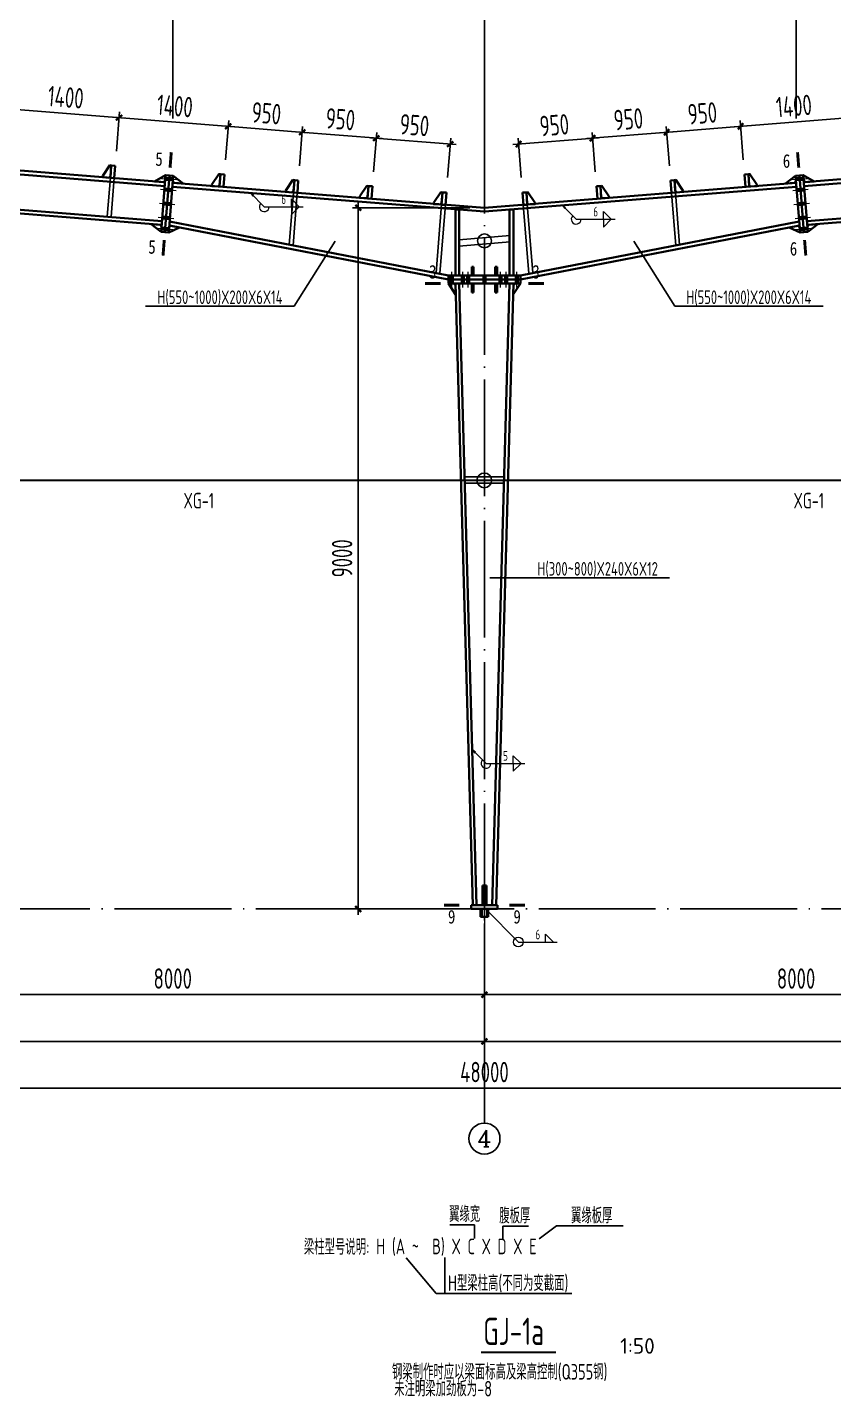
# Model space of a CAD drawing. Header units: millimetres. Extents: x 6950065 to 7140129, y 16284814 to 19754034.
# Drawn here: x 7027472 to 7048167, y 17945801 to 17980949 of the extents above; entities that cross this region are included whole.
import ezdxf
from ezdxf.enums import TextEntityAlignment as Align

# ---------------------------------------------------------------- set-up
doc = ezdxf.new("R2010")
doc.units = ezdxf.units.MM
doc.header["$LTSCALE"] = 1500
doc.header["$MEASUREMENT"] = 0
doc.linetypes.add('DOTE', pattern=[2.42, 2, -0.2, 0.02, -0.2])
doc.linetypes.add('线型6', pattern=[8.75, 5, -1.25, 1.25, -1.25])
doc.layers.get('Defpoints').update_dxf_attribs({"color": 1})
for name, color, linetype, lineweight in [('10', 7, 'Continuous', 35), ('111', 9, '线型6', 18), ('114', 2, 'Continuous', 18), ('116', 1, 'Continuous', 35), ('12', 2, 'Continuous', 35), ('14', 2, 'Continuous', 35), ('柱子', 3, 'Continuous', 35), ('焊缝标注', 9, 'Continuous', 18)]:
    doc.layers.add(name, color=color, linetype=linetype, lineweight=lineweight)
for name, color, linetype in [('AXIS', 3, 'Continuous'), ('BALCONY', 6, 'Continuous'), ('C型钢', 6, 'Continuous'), ('dim', 7, 'Continuous'), ('FRAMING', 2, 'Continuous'), ('THICK', 6, 'Continuous')]:
    doc.layers.add(name, color=color, linetype=linetype)
doc.styles.add('_TCH_AXIS', font='COMPLEX', dxfattribs={"bigfont": 'GBCBIG'})
doc.styles.add('FromPkpm', font='Pkpmeng', dxfattribs={"width": 0.7, "bigfont": 'hztxt'})
doc.styles.add('hztxt', font='Pkpmeng', dxfattribs={"width": 0.7, "bigfont": 'hztxt'})
doc.styles.add('TSSD_Dimension', font='Tssdeng.shx', dxfattribs={"width": 0.7, "bigfont": 'hztxt.shx'})
doc.styles.add('TSSD_REIN', font='tssdeng.shx', dxfattribs={"width": 0.7, "bigfont": 'tssdchn.shx'})
doc.styles.add('黑体', font='simhei.ttf', dxfattribs={"width": 0.8})
doc.dimstyles.new('TSSD_75_150', dxfattribs={"dimtxt": 525, "dimasz": 150, "dimexe": 150, "dimexo": 375, "dimgap": 150, "dimtad": 1, "dimdec": 0, "dimlfac": 0.5, "dimzin": 0, "dimdsep": 46, "dimtxsty": 'TSSD_Dimension', "dimblk": 'ARCHTICK', "dimblk1": 'ARCHTICK', "dimblk2": 'ARCHTICK', "dimcen": 0, "dimdle": 150, "dimclrt": 7, "dimadec": 0, "dimazin": 0, "dimtfac": 1, "dimtdec": 0, "dimtix": 1, "dimtmove": 2, "dimatfit": 3, "dimfxl": 0, "dimtolj": 1, "dimtzin": 0, "dimarcsym": 0})

# ---------------------------------------------------------------- blocks, each defined once
blk = doc.blocks.new('_ArchTick')
at = {"color": 0, "linetype": 'ByBlock', "const_width": 0.4}
blk.add_lwpolyline([(-0.5, -0.5), (0.5, 0.5)], dxfattribs=at)
blk = doc.blocks.new('*D327')
at = {"layer": 'Defpoints', "color": 0}
for p in [(6991204, 17957119), (7039204, 17957119), (7039204, 17954919)]:
    blk.add_point(p, dxfattribs=at)
at = {"layer": 'dim', "color": 0, "lineweight": -2}
for p, q in [((6991204, 17956744), (6991204, 17954769)), ((7039204, 17956744), (7039204, 17954769)), ((6991054, 17954919), (7039354, 17954919))]:
    blk.add_line(p, q, dxfattribs=at)
at = {"layer": 'dim', "color": 0, "lineweight": -2, "xscale": 150, "yscale": 150, "zscale": 150, "rotation": 180}
blk.add_blockref('_ArchTick', (6991204, 17954919), dxfattribs=at)
at = {"layer": 'dim', "color": 0, "lineweight": -2, "xscale": 150, "yscale": 150, "zscale": 150}
blk.add_blockref('_ArchTick', (7039204, 17954919), dxfattribs=at)
at = {"layer": 'dim', "color": 7, "insert": (7015204, 17955332), "char_height": 525, "attachment_point": 5, "style": 'TSSD_Dimension'}
blk.add_mtext('\\A1;24000', dxfattribs=at)
blk = doc.blocks.new('*D328')
at = {"layer": 'Defpoints', "color": 0}
for p in [(7039204, 17957119), (7087204, 17957119), (7087204, 17954919)]:
    blk.add_point(p, dxfattribs=at)
at = {"layer": 'dim', "color": 0, "lineweight": -2}
for p, q in [((7039204, 17956744), (7039204, 17954769)), ((7087204, 17956744), (7087204, 17954769)), ((7039054, 17954919), (7087354, 17954919))]:
    blk.add_line(p, q, dxfattribs=at)
at = {"layer": 'dim', "color": 0, "lineweight": -2, "xscale": 150, "yscale": 150, "zscale": 150, "rotation": 180}
blk.add_blockref('_ArchTick', (7039204, 17954919), dxfattribs=at)
at = {"layer": 'dim', "color": 0, "lineweight": -2, "xscale": 150, "yscale": 150, "zscale": 150}
blk.add_blockref('_ArchTick', (7087204, 17954919), dxfattribs=at)
at = {"layer": 'dim', "color": 7, "insert": (7063204, 17955332), "char_height": 525, "attachment_point": 5, "style": 'TSSD_Dimension'}
blk.add_mtext('\\A1;24000', dxfattribs=at)
blk = doc.blocks.new('*D329')
at = {"layer": 'Defpoints', "color": 0}
for p in [(6991204, 17956619), (7087204, 17956619), (7087204, 17953719)]:
    blk.add_point(p, dxfattribs=at)
at = {"layer": 'dim', "color": 0, "lineweight": -2}
for p, q in [((6991204, 17956244), (6991204, 17953569)), ((7087204, 17956244), (7087204, 17953569)), ((6991054, 17953719), (7087354, 17953719))]:
    blk.add_line(p, q, dxfattribs=at)
at = {"layer": 'dim', "color": 0, "lineweight": -2, "xscale": 150, "yscale": 150, "zscale": 150, "rotation": 180}
blk.add_blockref('_ArchTick', (6991204, 17953719), dxfattribs=at)
at = {"layer": 'dim', "color": 0, "lineweight": -2, "xscale": 150, "yscale": 150, "zscale": 150}
blk.add_blockref('_ArchTick', (7087204, 17953719), dxfattribs=at)
at = {"layer": 'dim', "color": 7, "insert": (7039204, 17954132), "char_height": 525, "attachment_point": 5, "style": 'TSSD_Dimension'}
blk.add_mtext('\\A1;48000', dxfattribs=at)
blk = doc.blocks.new('*D332')
at = {"layer": 'Defpoints', "color": 0}
for p in [(7035964, 17976319), (7039204, 17976319), (7039204, 17958319)]:
    blk.add_point(p, dxfattribs=at)
at = {"layer": 'dim', "color": 0, "lineweight": -2}
for p, q in [((7038829, 17976319), (7035814, 17976319)), ((7035964, 17958169), (7035964, 17976469)), ((7038829, 17958319), (7035814, 17958319))]:
    blk.add_line(p, q, dxfattribs=at)
at = {"layer": 'dim', "color": 0, "lineweight": -2, "xscale": 150, "yscale": 150, "zscale": 150}
for p, rotation in [((7035964, 17976319), 90), ((7035964, 17958319), 270)]:
    blk.add_blockref('_ArchTick', p, dxfattribs=dict(at, rotation=rotation))
at = {"layer": 'dim', "color": 7, "insert": (7035551, 17967319), "char_height": 525, "attachment_point": 5, "rotation": 90, "style": 'TSSD_Dimension'}
blk.add_mtext('\\A1;9000', dxfattribs=at)
blk = doc.blocks.new('*D335')
at = {"layer": 'Defpoints', "color": 0}
for p in [(7031204, 17981439), (7015204, 17978239), (7031204, 17978239)]:
    blk.add_point(p, dxfattribs=at)
at = {"layer": 'dim', "color": 0, "lineweight": -2}
for p, q in [((7015204, 17978614), (7015204, 17981589)), ((7031204, 17978614), (7031204, 17981589)), ((7015054, 17981439), (7031354, 17981439))]:
    blk.add_line(p, q, dxfattribs=at)
at = {"layer": 'dim', "color": 0, "lineweight": -2, "xscale": 150, "yscale": 150, "zscale": 150, "rotation": 180}
blk.add_blockref('_ArchTick', (7015204, 17981439), dxfattribs=at)
at = {"layer": 'dim', "color": 0, "lineweight": -2, "xscale": 150, "yscale": 150, "zscale": 150}
blk.add_blockref('_ArchTick', (7031204, 17981439), dxfattribs=at)
at = {"layer": 'dim', "color": 7, "insert": (7023204, 17981852), "char_height": 525, "attachment_point": 5, "style": 'TSSD_Dimension'}
blk.add_mtext('\\A1;8000', dxfattribs=at)
blk = doc.blocks.new('*D336')
at = {"layer": 'Defpoints', "color": 0}
for p in [(7039204, 17981439), (7031204, 17978239), (7039204, 17978239)]:
    blk.add_point(p, dxfattribs=at)
at = {"layer": 'dim', "color": 0, "lineweight": -2}
for p, q in [((7031204, 17978614), (7031204, 17981589)), ((7039204, 17978614), (7039204, 17981589)), ((7031054, 17981439), (7039354, 17981439))]:
    blk.add_line(p, q, dxfattribs=at)
at = {"layer": 'dim', "color": 0, "lineweight": -2, "xscale": 150, "yscale": 150, "zscale": 150, "rotation": 180}
blk.add_blockref('_ArchTick', (7031204, 17981439), dxfattribs=at)
at = {"layer": 'dim', "color": 0, "lineweight": -2, "xscale": 150, "yscale": 150, "zscale": 150}
blk.add_blockref('_ArchTick', (7039204, 17981439), dxfattribs=at)
at = {"layer": 'dim', "color": 7, "insert": (7035204, 17981852), "char_height": 525, "attachment_point": 5, "style": 'TSSD_Dimension'}
blk.add_mtext('\\A1;4000', dxfattribs=at)
blk = doc.blocks.new('*D337')
at = {"layer": 'Defpoints', "color": 0}
for p in [(7047204, 17981439), (7039204, 17978239), (7047204, 17978239)]:
    blk.add_point(p, dxfattribs=at)
at = {"layer": 'dim', "color": 0, "lineweight": -2}
for p, q in [((7039204, 17978614), (7039204, 17981589)), ((7047204, 17978614), (7047204, 17981589)), ((7039054, 17981439), (7047354, 17981439))]:
    blk.add_line(p, q, dxfattribs=at)
at = {"layer": 'dim', "color": 0, "lineweight": -2, "xscale": 150, "yscale": 150, "zscale": 150, "rotation": 180}
blk.add_blockref('_ArchTick', (7039204, 17981439), dxfattribs=at)
at = {"layer": 'dim', "color": 0, "lineweight": -2, "xscale": 150, "yscale": 150, "zscale": 150}
blk.add_blockref('_ArchTick', (7047204, 17981439), dxfattribs=at)
at = {"layer": 'dim', "color": 7, "insert": (7043204, 17981852), "char_height": 525, "attachment_point": 5, "style": 'TSSD_Dimension'}
blk.add_mtext('\\A1;4000', dxfattribs=at)
blk = doc.blocks.new('*D338')
at = {"layer": 'Defpoints', "color": 0}
for p in [(7063204, 17981439), (7047204, 17978239), (7063204, 17978239)]:
    blk.add_point(p, dxfattribs=at)
at = {"layer": 'dim', "color": 0, "lineweight": -2}
for p, q in [((7047204, 17978614), (7047204, 17981589)), ((7063204, 17978614), (7063204, 17981589)), ((7047054, 17981439), (7063354, 17981439))]:
    blk.add_line(p, q, dxfattribs=at)
at = {"layer": 'dim', "color": 0, "lineweight": -2, "xscale": 150, "yscale": 150, "zscale": 150, "rotation": 180}
blk.add_blockref('_ArchTick', (7047204, 17981439), dxfattribs=at)
at = {"layer": 'dim', "color": 0, "lineweight": -2, "xscale": 150, "yscale": 150, "zscale": 150}
blk.add_blockref('_ArchTick', (7063204, 17981439), dxfattribs=at)
at = {"layer": 'dim', "color": 7, "insert": (7055204, 17981852), "char_height": 525, "attachment_point": 5, "style": 'TSSD_Dimension'}
blk.add_mtext('\\A1;8000', dxfattribs=at)
blk = doc.blocks.new('gfgghhj')
at = {"layer": '12', "lineweight": 35, "ltscale": 100}
for p, q in [((5749076, 18591246), (5748976, 18591240)), ((5748976, 18591240), (5748995, 18590921)), ((5749095, 18590927), (5749076, 18591246)), ((5748995, 18590921), (5749095, 18590927))]:
    blk.add_line(p, q, dxfattribs=at)
blk.add_lwpolyline([(5749292, 18590979), (5749295, 18590939), (5749135, 18590929), (5749093, 18590967), (5749076, 18591246), (5749116, 18591249)], close=True, dxfattribs=at)
blk = doc.blocks.new('*D1372')
at = {"layer": 'Defpoints', "color": 0}
for p in [(7029825, 17978633), (7026927, 17977622), (7029726, 17977398)]:
    blk.add_point(p, dxfattribs=at)
at = {"layer": 'dim', "color": 0, "lineweight": -2}
for p, q in [((7026876, 17978869), (7029974, 17978621)), ((7026957, 17977996), (7027038, 17979006)), ((7029756, 17977772), (7029837, 17978782))]:
    blk.add_line(p, q, dxfattribs=at)
at = {"layer": 'dim', "color": 0, "lineweight": -2, "xscale": 150, "yscale": 150, "zscale": 150}
for p, rotation in [((7027026, 17978857), 175.4261031030002), ((7029825, 17978633), 355.4261031030002)]:
    blk.add_blockref('_ArchTick', p, dxfattribs=dict(at, rotation=rotation))
at = {"layer": 'dim', "color": 7, "insert": (7028458, 17979156), "char_height": 525, "attachment_point": 5, "rotation": 355.4261, "style": 'TSSD_Dimension'}
blk.add_mtext('\\A1;{\\W0.7;1400}', dxfattribs=at)
blk = doc.blocks.new('*D1373')
at = {"layer": 'Defpoints', "color": 0}
for p in [(7032627, 17978409), (7029726, 17977398), (7032529, 17977174)]:
    blk.add_point(p, dxfattribs=at)
at = {"layer": 'dim', "color": 0, "lineweight": -2}
for p, q in [((7029756, 17977772), (7029837, 17978782)), ((7029675, 17978645), (7032777, 17978397)), ((7032558, 17977548), (7032639, 17978558))]:
    blk.add_line(p, q, dxfattribs=at)
at = {"layer": 'dim', "color": 0, "lineweight": -2, "xscale": 150, "yscale": 150, "zscale": 150}
for p, rotation in [((7029825, 17978633), 175.4261031030002), ((7032627, 17978409), 355.4261031030002)]:
    blk.add_blockref('_ArchTick', p, dxfattribs=dict(at, rotation=rotation))
at = {"layer": 'dim', "color": 7, "insert": (7031259, 17978932), "char_height": 525, "attachment_point": 5, "rotation": 355.4261, "style": 'TSSD_Dimension'}
blk.add_mtext('\\A1;{\\W0.7;1400}', dxfattribs=at)
blk = doc.blocks.new('*D1374')
at = {"layer": 'Defpoints', "color": 0}
for p in [(7034525, 17978257), (7032529, 17977174), (7034426, 17977022)]:
    blk.add_point(p, dxfattribs=at)
at = {"layer": 'dim', "color": 0, "lineweight": -2}
for p, q in [((7032478, 17978421), (7034674, 17978245)), ((7032558, 17977548), (7032639, 17978558)), ((7034456, 17977396), (7034537, 17978406))]:
    blk.add_line(p, q, dxfattribs=at)
at = {"layer": 'dim', "color": 0, "lineweight": -2, "xscale": 150, "yscale": 150, "zscale": 150}
for p, rotation in [((7032627, 17978409), 175.4261031030002), ((7034525, 17978257), 355.4261031030002)]:
    blk.add_blockref('_ArchTick', p, dxfattribs=dict(at, rotation=rotation))
at = {"layer": 'dim', "color": 7, "insert": (7033609, 17978744), "char_height": 525, "attachment_point": 5, "rotation": 355.4261, "style": 'TSSD_Dimension'}
blk.add_mtext('\\A1;950', dxfattribs=at)
blk = doc.blocks.new('*D1375')
at = {"layer": 'Defpoints', "color": 0}
for p in [(7036426, 17978105), (7034426, 17977022), (7036327, 17976870)]:
    blk.add_point(p, dxfattribs=at)
at = {"layer": 'dim', "color": 0, "lineweight": -2}
for p, q in [((7034456, 17977396), (7034537, 17978406)), ((7034375, 17978269), (7036575, 17978093)), ((7036357, 17977244), (7036438, 17978254))]:
    blk.add_line(p, q, dxfattribs=at)
at = {"layer": 'dim', "color": 0, "lineweight": -2, "xscale": 150, "yscale": 150, "zscale": 150}
for p, rotation in [((7034525, 17978257), 175.4261031030002), ((7036426, 17978105), 355.4261031030002)]:
    blk.add_blockref('_ArchTick', p, dxfattribs=dict(at, rotation=rotation))
at = {"layer": 'dim', "color": 7, "insert": (7035508, 17978592), "char_height": 525, "attachment_point": 5, "rotation": 355.4261, "style": 'TSSD_Dimension'}
blk.add_mtext('\\A1;{\\W0.7;950}', dxfattribs=at)
blk = doc.blocks.new('*D1376')
at = {"layer": 'Defpoints', "color": 0}
for p in [(7038326, 17977953), (7036327, 17976870), (7038227, 17976718)]:
    blk.add_point(p, dxfattribs=at)
at = {"layer": 'dim', "color": 0, "lineweight": -2}
for p, q in [((7036276, 17978117), (7038476, 17977941)), ((7036357, 17977244), (7036438, 17978254)), ((7038257, 17977092), (7038338, 17978102))]:
    blk.add_line(p, q, dxfattribs=at)
at = {"layer": 'dim', "color": 0, "lineweight": -2, "xscale": 150, "yscale": 150, "zscale": 150}
for p, rotation in [((7036426, 17978105), 175.4261031030002), ((7038326, 17977953), 355.4261031030002)]:
    blk.add_blockref('_ArchTick', p, dxfattribs=dict(at, rotation=rotation))
at = {"layer": 'dim', "color": 7, "insert": (7037409, 17978440), "char_height": 525, "attachment_point": 5, "rotation": 355.4261, "style": 'TSSD_Dimension'}
blk.add_mtext('\\A1;{\\W0.7;950}', dxfattribs=at)
blk = doc.blocks.new('*D465')
at = {"layer": 'Defpoints', "color": 0}
for p in [(7023204, 17958319), (7039204, 17958319), (7039204, 17956119)]:
    blk.add_point(p, dxfattribs=at)
at = {"layer": 'dim', "color": 0, "lineweight": -2}
for p, q in [((7023204, 17957944), (7023204, 17955969)), ((7039204, 17957944), (7039204, 17955969)), ((7023054, 17956119), (7039354, 17956119))]:
    blk.add_line(p, q, dxfattribs=at)
at = {"layer": 'dim', "color": 0, "lineweight": -2, "xscale": 150, "yscale": 150, "zscale": 150, "rotation": 180}
blk.add_blockref('_ArchTick', (7023204, 17956119), dxfattribs=at)
at = {"layer": 'dim', "color": 0, "lineweight": -2, "xscale": 150, "yscale": 150, "zscale": 150}
blk.add_blockref('_ArchTick', (7039204, 17956119), dxfattribs=at)
at = {"layer": 'dim', "color": 7, "insert": (7031204, 17956532), "char_height": 525, "attachment_point": 5, "style": 'TSSD_Dimension'}
blk.add_mtext('\\A1;8000', dxfattribs=at)
blk = doc.blocks.new('*D466')
at = {"layer": 'Defpoints', "color": 0}
for p in [(7039204, 17958319), (7055204, 17958319), (7055204, 17956119)]:
    blk.add_point(p, dxfattribs=at)
at = {"layer": 'dim', "color": 0, "lineweight": -2}
for p, q in [((7039204, 17957944), (7039204, 17955969)), ((7055204, 17957944), (7055204, 17955969)), ((7039054, 17956119), (7055354, 17956119))]:
    blk.add_line(p, q, dxfattribs=at)
at = {"layer": 'dim', "color": 0, "lineweight": -2, "xscale": 150, "yscale": 150, "zscale": 150, "rotation": 180}
blk.add_blockref('_ArchTick', (7039204, 17956119), dxfattribs=at)
at = {"layer": 'dim', "color": 0, "lineweight": -2, "xscale": 150, "yscale": 150, "zscale": 150}
blk.add_blockref('_ArchTick', (7055204, 17956119), dxfattribs=at)
at = {"layer": 'dim', "color": 7, "insert": (7047204, 17956532), "char_height": 525, "attachment_point": 5, "style": 'TSSD_Dimension'}
blk.add_mtext('\\A1;8000', dxfattribs=at)
blk = doc.blocks.new('*D1385')
at = {"layer": 'Defpoints', "color": 0}
for p in [(7045780, 17978409), (7048681, 17977398), (7045879, 17977174)]:
    blk.add_point(p, dxfattribs=at)
at = {"layer": 'dim', "color": 0, "lineweight": -2}
for p, q in [((7048651, 17977772), (7048571, 17978782)), ((7048732, 17978645), (7045630, 17978397)), ((7045849, 17977548), (7045768, 17978558))]:
    blk.add_line(p, q, dxfattribs=at)
at = {"layer": 'dim', "color": 0, "lineweight": -2, "xscale": 150, "yscale": 150, "zscale": 150}
for p, rotation in [((7048583, 17978633), 4.573896896044616), ((7045780, 17978409), 184.5738968960446)]:
    blk.add_blockref('_ArchTick', p, dxfattribs=dict(at, rotation=rotation))
at = {"layer": 'dim', "color": 7, "insert": (7047148, 17978932), "char_height": 525, "attachment_point": 5, "rotation": 4.5739, "style": 'TSSD_Dimension'}
blk.add_mtext('\\A1;{\\W0.7;1400}', dxfattribs=at)
blk = doc.blocks.new('*D1386')
at = {"layer": 'Defpoints', "color": 0}
for p in [(7043883, 17978257), (7043981, 17977022), (7045879, 17977174)]:
    blk.add_point(p, dxfattribs=at)
at = {"layer": 'dim', "color": 0, "lineweight": -2}
for p, q in [((7045929, 17978421), (7043733, 17978245)), ((7043951, 17977396), (7043871, 17978406)), ((7045849, 17977548), (7045768, 17978558))]:
    blk.add_line(p, q, dxfattribs=at)
at = {"layer": 'dim', "color": 0, "lineweight": -2, "xscale": 150, "yscale": 150, "zscale": 150}
for p, rotation in [((7043883, 17978257), 184.5738968960446), ((7045780, 17978409), 4.573896896044616)]:
    blk.add_blockref('_ArchTick', p, dxfattribs=dict(at, rotation=rotation))
at = {"layer": 'dim', "color": 7, "insert": (7044798, 17978744), "char_height": 525, "attachment_point": 5, "rotation": 4.5739, "style": 'TSSD_Dimension'}
blk.add_mtext('\\A1;950', dxfattribs=at)
blk = doc.blocks.new('*D1377')
at = {"layer": 'Defpoints', "color": 0}
for p in [(7041981, 17978105), (7043981, 17977022), (7042080, 17976870)]:
    blk.add_point(p, dxfattribs=at)
at = {"layer": 'dim', "color": 0, "lineweight": -2}
for p, q in [((7043951, 17977396), (7043871, 17978406)), ((7044032, 17978269), (7041832, 17978093)), ((7042050, 17977244), (7041969, 17978254))]:
    blk.add_line(p, q, dxfattribs=at)
at = {"layer": 'dim', "color": 0, "lineweight": -2, "xscale": 150, "yscale": 150, "zscale": 150}
for p, rotation in [((7043883, 17978257), 4.573896896044616), ((7041981, 17978105), 184.5738968960446)]:
    blk.add_blockref('_ArchTick', p, dxfattribs=dict(at, rotation=rotation))
at = {"layer": 'dim', "color": 7, "insert": (7042899, 17978592), "char_height": 525, "attachment_point": 5, "rotation": 4.5739, "style": 'TSSD_Dimension'}
blk.add_mtext('\\A1;{\\W0.7;950}', dxfattribs=at)
blk = doc.blocks.new('*D1378')
at = {"layer": 'Defpoints', "color": 0}
for p in [(7040081, 17977953), (7040180, 17976718), (7042080, 17976870)]:
    blk.add_point(p, dxfattribs=at)
at = {"layer": 'dim', "color": 0, "lineweight": -2}
for p, q in [((7042131, 17978117), (7039932, 17977941)), ((7040150, 17977092), (7040069, 17978102)), ((7042050, 17977244), (7041969, 17978254))]:
    blk.add_line(p, q, dxfattribs=at)
at = {"layer": 'dim', "color": 0, "lineweight": -2, "xscale": 150, "yscale": 150, "zscale": 150}
for p, rotation in [((7040081, 17977953), 184.5738968960446), ((7041981, 17978105), 4.573896896044616)]:
    blk.add_blockref('_ArchTick', p, dxfattribs=dict(at, rotation=rotation))
at = {"layer": 'dim', "color": 7, "insert": (7040998, 17978440), "char_height": 525, "attachment_point": 5, "rotation": 4.5739, "style": 'TSSD_Dimension'}
blk.add_mtext('\\A1;{\\W0.7;950}', dxfattribs=at)

msp = doc.modelspace()

# ---------------------------------------------------------------- hatches: boundary and pattern name
at = {"layer": '焊缝标注'}
for points in [[(7033197.6, 17976699.4), (7033257.5, 17976617.9), (7033278.8, 17976639.1)], [(7041205.6, 17976379.1), (7041265.5, 17976297.6), (7041286.7, 17976318.8)], [(7038892.1, 17962408.5), (7038952, 17962327), (7038973.3, 17962348.1)], [(7039228.6, 17958319.2), (7039288.5, 17958237.8), (7039309.7, 17958258.9)]]:
    msp.add_hatch(color=256, dxfattribs=at).paths.add_polyline_path(points)

# ---------------------------------------------------------------- linework, layer by layer
at = {"color": 3, "lineweight": 35, "ltscale": 100}
for p, q in [((7015303.6, 17978231.2), (7031004.2, 17976975.2)), ((7015303.6, 17978130.9), (7030996.2, 17976875.5)), ((7047402.9, 17976975.2), (7063103.6, 17978231.3)), ((7047410.9, 17976875.5), (7063103.6, 17978130.9)), ((7015303.6, 17977228.1), (7030924.5, 17975978.4)), ((7015303.6, 17977127.7), (7030916.5, 17975878.7)), ((7031203.6, 17976959.2), (7039203.6, 17976319.2)), ((7039203.6, 17976319.2), (7047203.6, 17976959.2)), ((7047482.7, 17975978.4), (7063103.6, 17977228.1)), ((7047490.7, 17975878.7), (7063103.6, 17977127.7)), ((7031195.6, 17976859.6), (7039203.6, 17976218.9)), ((7039203.6, 17976218.9), (7047211.6, 17976859.6)), ((7031115.9, 17975862.8), (7038277.6, 17974474.2)), ((7031123.9, 17975963.1), (7038277.6, 17974576.1)), ((7040129.6, 17974576.1), (7047283.3, 17975963.1)), ((7040129.6, 17974474.2), (7047291.3, 17975862.7)), ((7038903.6, 17958419.2), (7038457.6, 17974376.1)), ((7038457.6, 17974376.1), (7038557.6, 17974376.1)), ((7039003.6, 17958419.2), (7038557.6, 17974376.1)), ((7039403.5, 17958419.2), (7039849.6, 17974376.1)), ((7039503.6, 17958419.2), (7039949.6, 17974376.1)), ((7039849.6, 17974376.1), (7039949.6, 17974376.1))]:
    msp.add_line(p, q, dxfattribs=at)
for p, q in [((7038547.6, 17975495.8), (7039860.5, 17975610)), ((7038547.6, 17975332.8), (7039860.5, 17975447))]:
    msp.add_line(p, q)
for points in [[(7038674.8, 17969414.1), (7039735, 17969414.1)], [(7038674.8, 17969253), (7039731.3, 17969253)]]:
    msp.add_lwpolyline(points)
for centre, radius in [((7039206.9, 17975467.6), 178.1), ((7039199.5, 17969319.2), 189)]:
    msp.add_circle(centre, radius)
at = {"layer": '10', "lineweight": 25, "const_width": 75}
for points in [[(7031166.1, 17977744.7), (7031134.2, 17977346)], [(7047241.1, 17977744.7), (7047273, 17977346)], [(7030953.8, 17975091.2), (7030985.7, 17975489.9)], [(7047453.2, 17975093.2), (7047421.3, 17975491.9)], [(7037677.6, 17974376.1), (7038077.6, 17974376.1)], [(7040729.6, 17974376.1), (7040329.6, 17974376.1)], [(7038163.6, 17958419.2), (7038563.6, 17958419.2)], [(7040243.6, 17958419.2), (7039843.6, 17958419.2)]]:
    msp.add_lwpolyline(points, dxfattribs=at)
at = {"layer": '111', "lineweight": 18, "ltscale": 100}
msp.add_line((7039203.6, 17958619.2), (7039203.6, 17953119.2), dxfattribs=at)
at = {"layer": '114', "lineweight": 18, "ltscale": 100}
for p, q in [((7030911.7, 17977072.9), (7031310.4, 17977041)), ((7047096.7, 17977041), (7047495.4, 17977072.9)), ((7030889.4, 17976793.8), (7031288.1, 17976761.9)), ((7047119, 17976761.9), (7047517.8, 17976793.8)), ((7030860.7, 17976434.9), (7031259.4, 17976403)), ((7047147.8, 17976403), (7047546.5, 17976434.9)), ((7030832, 17976076.1), (7031230.7, 17976044.2)), ((7047176.4, 17976044.8), (7047575.1, 17976076.7)), ((7030809.6, 17975797), (7031208.4, 17975765.1)), ((7047198.8, 17975765.1), (7047597.5, 17975797)), ((7038367.6, 17974276.1), (7038367.6, 17974676.1)), ((7038647.6, 17974276.1), (7038647.6, 17974676.1)), ((7038787.6, 17974276.1), (7038787.6, 17974676.1)), ((7039203.6, 17974276.1), (7039203.6, 17974676.1)), ((7039619.6, 17974276.1), (7039619.6, 17974676.1)), ((7039759.6, 17974276.1), (7039759.6, 17974676.1)), ((7040039.6, 17974276.1), (7040039.6, 17974676.1))]:
    msp.add_line(p, q, dxfattribs=at)
at = {"layer": '114', "color": 1, "lineweight": 70, "ltscale": 100}
for p, q in [((7031011.4, 17977064.9), (7031210.8, 17977049)), ((7047196.4, 17977049), (7047395.8, 17977064.9)), ((7030989.1, 17976785.8), (7031188.4, 17976769.9)), ((7047218.7, 17976769.9), (7047418.1, 17976785.8)), ((7030960.4, 17976426.9), (7031159.7, 17976411)), ((7047247.4, 17976411), (7047446.8, 17976427)), ((7030931.7, 17976068.1), (7031131, 17976052.1)), ((7047276.1, 17976052.8), (7047475.5, 17976068.7)), ((7030909.3, 17975789), (7031108.7, 17975773)), ((7047298.5, 17975773), (7047497.8, 17975789)), ((7038367.6, 17974376.1), (7038367.6, 17974576.1)), ((7038647.6, 17974376.1), (7038647.6, 17974576.1)), ((7038787.6, 17974376.1), (7038787.6, 17974576.1)), ((7039203.6, 17974376.1), (7039203.6, 17974576.1)), ((7039619.6, 17974376.1), (7039619.6, 17974576.1)), ((7039759.6, 17974376.1), (7039759.6, 17974576.1)), ((7040039.6, 17974376.1), (7040039.6, 17974576.1))]:
    msp.add_line(p, q, dxfattribs=at)
at = {"layer": '116', "lineweight": 35, "ltscale": 100}
for p, q in [((7039103.6, 17958319.2), (7039103.6, 17958119.2)), ((7039133.6, 17958319.2), (7039133.6, 17958119.2)), ((7039273.6, 17958319.2), (7039273.6, 17958119.2)), ((7039303.6, 17958319.2), (7039303.6, 17958119.2)), ((7039103.6, 17958119.2), (7039303.6, 17958119.2))]:
    msp.add_line(p, q, dxfattribs=at)
at = {"layer": '14', "lineweight": 35, "ltscale": 100}
for p, q in [((7030735.1, 17976996.7), (7031018.6, 17977154.6)), ((7030964.4, 17976978.4), (7030735.1, 17976996.7)), ((7030902, 17975697.3), (7031018.6, 17977154.6)), ((7031007.4, 17977015.1), (7030964.4, 17976978.4)), ((7031118.3, 17977146.6), (7031001.7, 17975689.3)), ((7031001.7, 17975689.3), (7031118.3, 17977146.6)), ((7031018.6, 17977154.6), (7031007.4, 17977015.1)), ((7031018.6, 17977154.6), (7031118.3, 17977146.6)), ((7031217.9, 17977138.7), (7031101.3, 17975681.3)), ((7031118.3, 17977146.6), (7031217.9, 17977138.7)), ((7031206.8, 17976999.1), (7031217.9, 17977138.7)), ((7031243.5, 17976956.1), (7031206.8, 17976999.1)), ((7031217.9, 17977138.7), (7031472.7, 17976937.7)), ((7031472.7, 17976937.7), (7031243.5, 17976956.1)), ((7046934.4, 17976937.7), (7047189.2, 17977138.7)), ((7047163.7, 17976956.1), (7046934.4, 17976937.7)), ((7047200.4, 17976999.1), (7047163.7, 17976956.1)), ((7047189.2, 17977138.7), (7047288.9, 17977146.6)), ((7047305.7, 17975683.3), (7047189.2, 17977138.7)), ((7047189.2, 17977138.7), (7047200.4, 17976999.1)), ((7047288.9, 17977146.6), (7047388.6, 17977154.6)), ((7047288.9, 17977146.6), (7047405.3, 17975691.3)), ((7047405.3, 17975691.3), (7047288.9, 17977146.6)), ((7047388.6, 17977154.6), (7047505, 17975699.3)), ((7047399.7, 17977015.1), (7047388.6, 17977154.6)), ((7047388.6, 17977154.6), (7047672.1, 17976996.7)), ((7047442.8, 17976978.4), (7047399.7, 17977015.1)), ((7047672.1, 17976996.7), (7047442.8, 17976978.4)), ((7038457.6, 17974576.1), (7038457.6, 17976278.6)), ((7038457.6, 17976278.6), (7038557.6, 17976270.6)), ((7038557.6, 17976270.6), (7038557.6, 17974576.1)), ((7039849.6, 17976270.6), (7039949.6, 17976278.6)), ((7039849.6, 17974576.1), (7039849.6, 17976270.6)), ((7039949.6, 17976278.6), (7039949.6, 17974576.1)), ((7030902.1, 17975699.3), (7030647.4, 17975900.2)), ((7030647.4, 17975900.2), (7030876.6, 17975881.9)), ((7030876.6, 17975881.9), (7030913.3, 17975838.8)), ((7031112.7, 17975822.9), (7031155.1, 17975855.1)), ((7031155.1, 17975855.1), (7031380.9, 17975811.4)), ((7047026.2, 17975811.4), (7047252, 17975855.1)), ((7047252, 17975855.1), (7047294.5, 17975822.9)), ((7047493.9, 17975838.8), (7047530.5, 17975881.9)), ((7047759.8, 17975900.2), (7047505, 17975699.3)), ((7047530.5, 17975881.9), (7047759.8, 17975900.2)), ((7031001.7, 17975689.3), (7030902, 17975697.3)), ((7030913.3, 17975838.8), (7030902.1, 17975699.3)), ((7031101.3, 17975681.3), (7031001.7, 17975689.3)), ((7031101.5, 17975683.3), (7031112.7, 17975822.9)), ((7031380.9, 17975811.4), (7031101.5, 17975683.3)), ((7047305.7, 17975683.3), (7047026.2, 17975811.4)), ((7047294.5, 17975822.9), (7047305.7, 17975683.3)), ((7047405.3, 17975691.3), (7047305.7, 17975683.3)), ((7047505, 17975699.3), (7047405.3, 17975691.3)), ((7047505, 17975699.3), (7047493.9, 17975838.8)), ((7038877.6, 17974576.1), (7038877.6, 17974806.1)), ((7038877.6, 17974806.1), (7038927.6, 17974806.1)), ((7038927.6, 17974806.1), (7038927.6, 17974576.1)), ((7039529.6, 17974806.1), (7039479.6, 17974806.1)), ((7039479.6, 17974806.1), (7039479.6, 17974576.1)), ((7039529.6, 17974576.1), (7039529.6, 17974806.1)), ((7038277.6, 17974576.1), (7040129.6, 17974576.1)), ((7038277.6, 17974476.1), (7038277.6, 17974576.1)), ((7040129.6, 17974476.1), (7038277.6, 17974476.1)), ((7038277.6, 17974476.1), (7040129.6, 17974476.1)), ((7038277.6, 17974376.1), (7038277.6, 17974476.1)), ((7038557.6, 17974576.1), (7038457.6, 17974576.1)), ((7038927.6, 17974576.1), (7038877.6, 17974576.1)), ((7039479.6, 17974576.1), (7039529.6, 17974576.1)), ((7039949.6, 17974576.1), (7039849.6, 17974576.1)), ((7040129.6, 17974576.1), (7040129.6, 17974476.1)), ((7040129.6, 17974476.1), (7040129.6, 17974376.1)), ((7040129.6, 17974376.1), (7038277.6, 17974376.1)), ((7038465.4, 17974096.2), (7038277.6, 17974376.1)), ((7038277.6, 17974376.1), (7038417.6, 17974376.1)), ((7038417.6, 17974376.1), (7038458.7, 17974336.1)), ((7038458.7, 17974336.1), (7038465.4, 17974096.2)), ((7038877.6, 17974376.1), (7038877.6, 17974146.1)), ((7038927.6, 17974376.1), (7038877.6, 17974376.1)), ((7038877.6, 17974146.1), (7038927.6, 17974146.1)), ((7038927.6, 17974146.1), (7038927.6, 17974376.1)), ((7039479.6, 17974146.1), (7039479.6, 17974376.1)), ((7039479.6, 17974376.1), (7039529.6, 17974376.1)), ((7039529.6, 17974146.1), (7039479.6, 17974146.1)), ((7039529.6, 17974376.1), (7039529.6, 17974146.1)), ((7040129.6, 17974376.1), (7039941.8, 17974096.2)), ((7039941.8, 17974096.2), (7039948.5, 17974336.1)), ((7039948.5, 17974336.1), (7039989.6, 17974376.1)), ((7039989.6, 17974376.1), (7040129.6, 17974376.1)), ((7039153.6, 17958419.2), (7039153.6, 17958919.2)), ((7039153.6, 17958919.2), (7039253.6, 17958919.2)), ((7039253.6, 17958919.2), (7039253.6, 17958419.2)), ((7038863.6, 17958319.2), (7038863.6, 17958419.2)), ((7038863.6, 17958419.2), (7039543.6, 17958419.2)), ((7039543.6, 17958319.2), (7038863.6, 17958319.2)), ((7039253.6, 17958419.2), (7039153.6, 17958419.2)), ((7039543.6, 17958419.2), (7039543.6, 17958319.2))]:
    msp.add_line(p, q, dxfattribs=at)
at = {"layer": 'AXIS'}
msp.add_line((7039203.6, 17956823.9), (7039203.6, 17952823.9), dxfattribs=at)
msp.add_circle((7039203.6, 17952423.9), 400, dxfattribs=at)
at = {"layer": 'BALCONY'}
for p, q in [((7034318, 17973795.4, -3.6), (7035368.7, 17975463.5)), ((7044089.1, 17973795.4, -3.6), (7043038.4, 17975463.5)), ((7034318, 17973795.4, -3.6), (7030505.7, 17973795.4, -3.6)), ((7044089.1, 17973795.4, -3.6), (7047901.4, 17973795.4, -3.6)), ((7039340.7, 17966822.8), (7043952.4, 17966822.8))]:
    msp.add_line(p, q, dxfattribs=at)
at = {"layer": 'C型钢', "color": 8, "linetype": 'DOTE'}
for points in [[(7039203.6, 17958023.9), (7039203.6, 17981439.2)], [(6991203.6, 17969319.2), (7087103.4, 17969319.2)], [(6989778.1, 17958319.2), (7091852.1, 17958319.2)]]:
    msp.add_lwpolyline(points, dxfattribs=at)
at = {"layer": 'C型钢', "color": 3}
for points in [[(7029603, 17977092.7), (7029523.3, 17976096.5)], [(7029702.7, 17977085.3), (7029622.9, 17976088.5)], [(7034301.2, 17976710.8), (7034193.7, 17975367.9)], [(7034400.9, 17976703.5), (7034292.5, 17975348.7)], [(7044006.3, 17976703.5), (7044114.7, 17975348.7)], [(7044106, 17976710.8), (7044213.4, 17975367.9)], [(7038104.9, 17976407.2), (7037964.3, 17974648.8)], [(7038204.7, 17976399.8), (7038063, 17974629.6)], [(7040202.5, 17976399.8), (7040344.1, 17974629.6)], [(7040302.2, 17976407.2), (7040442.9, 17974648.8)]]:
    msp.add_lwpolyline(points, dxfattribs=at)
at = {"layer": 'FRAMING', "linetype": 'DOTE', "const_width": 50}
msp.add_lwpolyline([(6992412.1, 17969319.2), (7086095.1, 17969319.2)], dxfattribs=at)
at = {"layer": 'THICK'}
for p, q in [((7038946, 17950211.5), (7038316, 17950211.5)), ((7038946, 17949861.5), (7038946, 17950211.5)), ((7039673, 17950176.5), (7040338, 17950176.5)), ((7039673, 17949826.5), (7039673, 17950176.5)), ((7040607.2, 17949850.7), (7041050.6, 17950185.7)), ((7041050.6, 17950185.7), (7042761.6, 17950185.7)), ((7037191.1, 17949361.5), (7037963.1, 17948443.5)), ((7038188.1, 17949373.5), (7038188.1, 17948443.5)), ((7037963.1, 17948443.5), (7041447.1, 17948443.5))]:
    msp.add_line(p, q, dxfattribs=at)
at = {"layer": '柱子', "color": 7, "const_width": 45, "elevation": 200}
msp.add_lwpolyline([(7039115.4, 17946936.4), (7041037.5, 17946936.4)], dxfattribs=at)
at = {"layer": '焊缝标注', "lineweight": 18, "ltscale": 100}
for p, q in [((7033197.6, 17976699.4), (7033550.2, 17976344.9)), ((7033550.2, 17976344.9), (7034550.2, 17976344.9)), ((7034250.2, 17976544.9), (7034450.2, 17976344.9)), ((7034250.2, 17976344.9), (7034250.2, 17976544.9)), ((7034250.2, 17976144.9), (7034450.2, 17976344.9)), ((7034250.2, 17976344.9), (7034250.2, 17976144.9)), ((7041205.6, 17976379.1), (7041558.2, 17976024.6)), ((7042258.2, 17976224.6), (7042458.2, 17976024.6)), ((7042258.2, 17976024.6), (7042258.2, 17976224.6)), ((7041558.2, 17976024.6), (7042558.2, 17976024.6)), ((7042258.2, 17975824.6), (7042458.2, 17976024.6)), ((7042258.2, 17976024.6), (7042258.2, 17975824.6)), ((7038892.1, 17962408.5), (7039244.7, 17962053.9)), ((7039944.7, 17962253.9), (7040144.7, 17962053.9)), ((7039944.7, 17962053.9), (7039944.7, 17962253.9)), ((7039244.7, 17962053.9), (7040244.7, 17962053.9)), ((7039944.7, 17961853.9), (7040144.7, 17962053.9)), ((7039944.7, 17962053.9), (7039944.7, 17961853.9)), ((7039228.6, 17958319.2), (7040074.7, 17957468.4)), ((7040774.7, 17957668.4), (7040974.7, 17957468.4)), ((7040774.7, 17957468.4), (7040774.7, 17957668.4)), ((7040074.7, 17957468.4), (7041074.7, 17957468.4))]:
    msp.add_line(p, q, dxfattribs=at)
at = {"layer": '焊缝标注', "linetype": 'Continuous'}
for points in [[(7033197.6, 17976699.4), (7033257.5, 17976617.9), (7033278.8, 17976639.1)], [(7041205.6, 17976379.1), (7041265.5, 17976297.6), (7041286.7, 17976318.8)], [(7038892.1, 17962408.5), (7038952, 17962327), (7038973.3, 17962348.1)], [(7039228.6, 17958319.2), (7039288.5, 17958237.8), (7039309.7, 17958258.9)]]:
    msp.add_lwpolyline(points, close=True, dxfattribs=at)
at = {"layer": '焊缝标注', "lineweight": 18, "ltscale": 100}
msp.add_circle((7040074.7, 17957468.4), 125, dxfattribs=at)
for centre, start in [((7033550.2, 17976344.9), 134.84026), ((7041558.2, 17976024.6), 134.84026), ((7039244.7, 17962053.9), 134.84032)]:
    msp.add_arc(centre, 125, start, 0, dxfattribs=at)

# ---------------------------------------------------------------- block references
at = {"layer": 'C型钢', "color": 3, "xscale": -1, "rotation": 359.2012012932389}
for p in [(12518958.7, -692182.7), (12521761.4, -692406.9), (12523658.7, -692558.7), (12525560, -692710.8), (12527459.2, -692873.5)]:
    msp.add_blockref('gfgghhj', p, dxfattribs=at)
at = {"layer": 'C型钢', "color": 3, "rotation": 0.798798706761127}
for p in [(1554748.5, -692558.7), (1556645.8, -692406.9), (1550947.9, -692873.5), (1552847.1, -692710.8)]:
    msp.add_blockref('gfgghhj', p, dxfattribs=at)

# ---------------------------------------------------------------- texts
at = {"layer": '10', "lineweight": 25, "style": '黑体', "width": 0.8}
for s, p in [('5', (7030851.1, 17977569.3)), ('6', (7046958, 17977521.4)), ('5', (7030670.7, 17975314.5)), ('6', (7047138.2, 17975268.6)), ('3', (7037877.6, 17974676.1)), ('3', (7040529.6, 17974676.1)), ('9', (7038363.6, 17958119.2)), ('9', (7040043.6, 17958119.2))]:
    msp.add_text(s, height=350, dxfattribs=at).set_placement(p, align=Align.MIDDLE_CENTER)
at = {"layer": 'AXIS', "color": 7, "style": '_TCH_AXIS', "width": 1.125}
msp.add_text('4', height=425.2, dxfattribs=at).set_placement((7039021.4, 17952211.3), (7039385.8, 17952211.3), align=Align.FIT)
at = {"layer": 'BALCONY', "style": 'TSSD_Dimension', "width": 0.7}
for s, p in [('H(550~1000)X200X6X14', (7032416.6, 17974023.5, -3.6)), ('H(550~1000)X200X6X14', (7045990.6, 17974023.5, -3.6)), ('H(300~800)X240X6X12', (7042111.7, 17967050.8))]:
    msp.add_text(s, height=350, dxfattribs=at).set_placement(p, align=Align.MIDDLE)
at = {"layer": 'BALCONY', "style": 'TSSD_REIN', "width": 0.7}
for p in [(7031479.3, 17968601.7, 2180), (7047137.7, 17968601.7, 2180)]:
    msp.add_text('XG-1', height=400, dxfattribs=at).set_placement(p)
at = {"layer": 'THICK', "style": 'TSSD_REIN', "width": 0.7}
for s, p in [('翼缘宽', (7038298, 17950285.5)), ('腹板厚', (7039584.4, 17950246.5)), ('翼缘板厚', (7041427.1, 17950248.4)), ('梁柱型号说明:', (7034569.8, 17949441)), ('H (A ~  B) X C X D X E', (7036427.1, 17949455.5)), ('H型梁柱高(不同为变截面)', (7038268.1, 17948513.5)), ('钢梁制作时应以梁面标高及梁高控制(Q355钢)', (7036829.9, 17946236.9, -600)), ('未注明梁加劲板为-8', (7036888.3, 17945803.9))]:
    msp.add_text(s, height=400, dxfattribs=at).set_placement(p)
at = {"layer": '柱子', "color": 7}
for s, height, style, width, p in [('GJ-1a', 700, 'hztxt', 0.7, (7039174.4, 17947126.4, 200)), ('1:50 ', 400, 'TSSD_REIN', 1.040265, (7042687.9, 17946901.4, 200))]:
    msp.add_text(s, height=height, dxfattribs=dict(at, style=style, width=width)).set_placement(p)
at = {"layer": '焊缝标注', "lineweight": 25, "style": 'FromPkpm', "width": 0.7}
for s, p in [('6', (7034050.2, 17976414.9)), ('6', (7042058.2, 17976094.6)), ('5', (7039744.7, 17962123.9)), ('6', (7040574.7, 17957538.4))]:
    msp.add_text(s, height=250, dxfattribs=at).set_placement(p, align=Align.CENTER)

# ---------------------------------------------------------------- dimensions: what is measured, and where the dimension line sits
at = {"layer": 'dim'}
for base, p1, p2, text, picture, middle in [((7031203.6, 17981439.2), (7015203.6, 17978239.2), (7031203.6, 17978239.2), '8000', '*D335', (7023203.6, 17981851.7)), ((7039203.6, 17981439.2), (7031203.6, 17978239.2), (7039203.6, 17978239.2), '4000', '*D336', (7035203.6, 17981851.7)), ((7047203.6, 17981439.2), (7039203.6, 17978239.2), (7047203.6, 17978239.2), '4000', '*D337', (7043203.6, 17981851.7)), ((7063203.6, 17981439.2), (7047203.6, 17978239.2), (7063203.6, 17978239.2), '8000', '*D338', (7055203.6, 17981851.7)), ((7039203.6, 17954919.2), (6991203.6, 17957119.2), (7039203.6, 17957119.2), '24000', '*D327', (7015203.6, 17955331.7)), ((7087203.6, 17954919.2), (7039203.6, 17957119.2), (7087203.6, 17957119.2), '24000', '*D328', (7063203.6, 17955331.7)), ((7087203.6, 17953719.2), (6991203.6, 17956619.2), (7087203.6, 17956619.2), '48000', '*D329', (7039203.6, 17954131.7))]:
    dim = msp.add_linear_dim(base=base, p1=p1, p2=p2, text=text, dimstyle='TSSD_75_150', dxfattribs=at)
    dim.commit()
    dim.dimension.update_dxf_attribs({"geometry": picture, "text_midpoint": middle})
for base, p1, p2, angle, text, picture, middle in [((7029824.6, 17978632.8), (7026927.2, 17977622.4), (7029725.9, 17977398.5), 175.4261, '{\\W0.7;1400}', '*D1372', (7028458.2, 17979155.9)), ((7032627.3, 17978408.6), (7029725.9, 17977398.5), (7032528.6, 17977174.3), 175.4261, '{\\W0.7;1400}', '*D1373', (7031258.8, 17978931.9)), ((7034524.6, 17978256.8), (7032528.6, 17977174.3), (7034425.9, 17977022.5), 175.4261, '950', '*D1374', (7033608.8, 17978743.9)), ((7043882.6, 17978256.8), (7045878.6, 17977174.3), (7043981.3, 17977022.5), 4.5739, '950', '*D1386', (7044798.3, 17978743.9)), ((7045779.9, 17978408.6), (7048681.3, 17977398.5), (7045878.6, 17977174.3), 4.5739, '{\\W0.7;1400}', '*D1385', (7047148.3, 17978931.9)), ((7036425.9, 17978104.7), (7034425.9, 17977022.5), (7036327.2, 17976870.4), 175.4261, '{\\W0.7;950}', '*D1375', (7035508.2, 17978591.9)), ((7038326, 17977952.7), (7036327.2, 17976870.4), (7038227.3, 17976718.4), 175.4261, '{\\W0.7;950}', '*D1376', (7037408.9, 17978439.9)), ((7040081.2, 17977952.7), (7042080, 17976870.4), (7040179.9, 17976718.4), 4.5739, '{\\W0.7;950}', '*D1378', (7040998.3, 17978439.9)), ((7041981.2, 17978104.7), (7043981.3, 17977022.5), (7042080, 17976870.4), 4.5739, '{\\W0.7;950}', '*D1377', (7042899, 17978591.9)), ((7035963.6, 17976319.2), (7039203.6, 17958319.2), (7039203.6, 17976319.2), 90, '9000', '*D332', (7035551.1, 17967319.2))]:
    dim = msp.add_linear_dim(base=base, p1=p1, p2=p2, angle=angle, text=text, dimstyle='TSSD_75_150', dxfattribs=at)
    dim.commit()
    dim.dimension.update_dxf_attribs({"geometry": picture, "text_midpoint": middle})
for base, p1, p2, picture, middle in [((7039203.6, 17956119.2), (7023203.6, 17958319.2), (7039203.6, 17958319.2), '*D465', (7031203.6, 17956531.7)), ((7055203.6, 17956119.2), (7039203.6, 17958319.2), (7055203.6, 17958319.2), '*D466', (7047203.6, 17956531.7))]:
    dim = msp.add_linear_dim(base=base, p1=p1, p2=p2, dimstyle='TSSD_75_150', dxfattribs=at)
    dim.commit()
    dim.dimension.update_dxf_attribs({"geometry": picture, "text_midpoint": middle})

doc.saveas('drawing.dxf')
